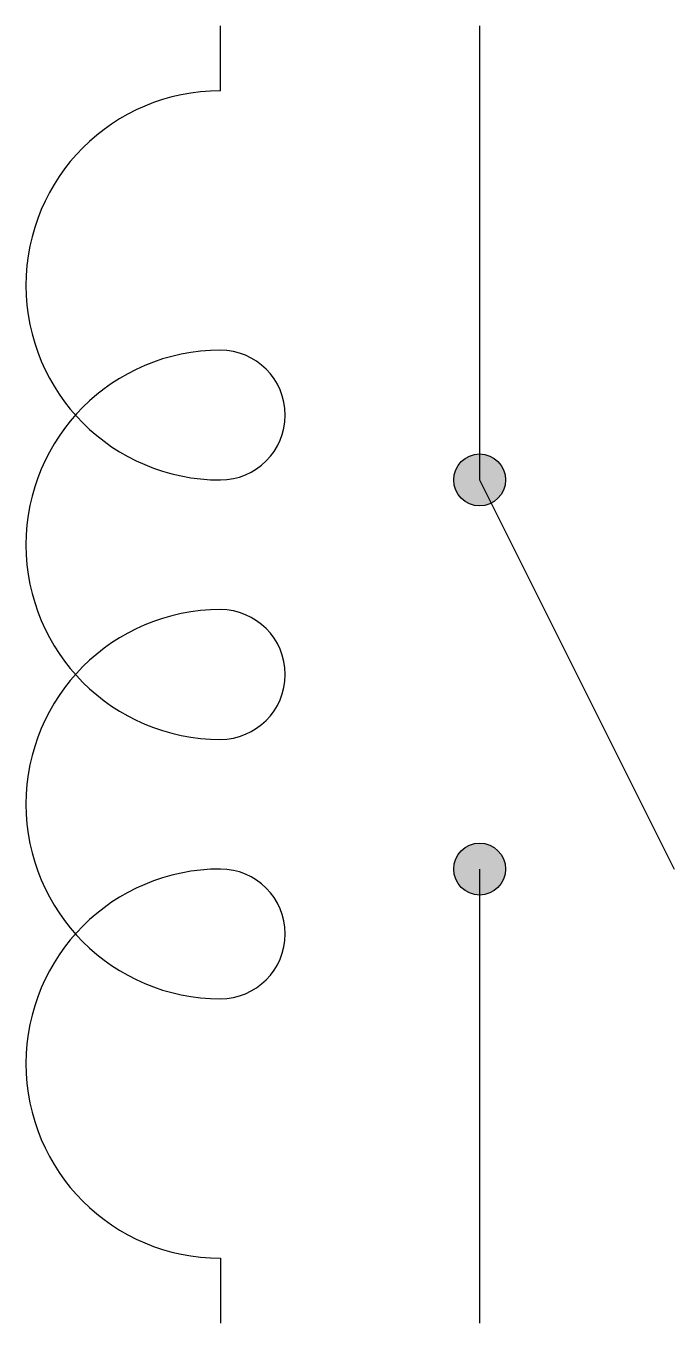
# Model space of a CAD drawing. Header units: millimetres. Extents: x -15 to 35, y 0 to 100.
import ezdxf

# ---------------------------------------------------------------- set-up
doc = ezdxf.new("R2010")
doc.units = ezdxf.units.MM
doc.layers.get('0').update_dxf_attribs({"lineweight": 25, "true_color": 0xffffff})

msp = doc.modelspace()

# ---------------------------------------------------------------- hatches: boundary and pattern name
h = msp.add_hatch(color=256)
edge = h.paths.add_edge_path()
edge.add_arc((20, 65), 2, 0, 360)
h = msp.add_hatch(color=256)
edge = h.paths.add_edge_path()
edge.add_arc((20, 35), 2, 0, 360)

# ---------------------------------------------------------------- linework, layer by layer
for p, q in [((0, 95), (0, 100)), ((20, 100), (20, 65)), ((20, 65), (35, 35)), ((20, 35), (20, 0)), ((0, 5), (0, 0))]:
    msp.add_line(p, q)
for centre in [(20, 65), (20, 35)]:
    msp.add_circle(centre, 2)
for centre, radius, start, end in [((0, 80), 15, 90, 270), ((0, 60), 15, 90, 270), ((0, 70), 5, 270, 90), ((0, 40), 15, 90, 270), ((0, 50), 5, 270, 90), ((0, 20), 15, 90, 270), ((0, 30), 5, 270, 90)]:
    msp.add_arc(centre, radius, start, end)

doc.saveas('drawing.dxf')
